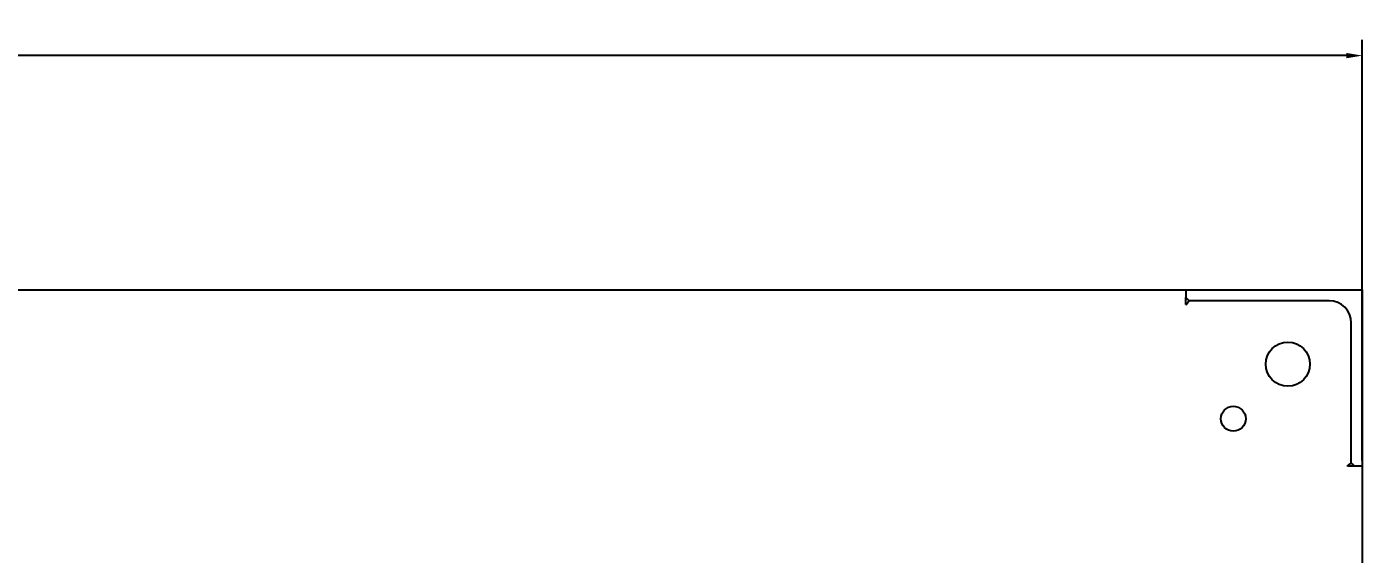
# Model space of a CAD drawing. Header units: inches. Extents: x -8 to 28.4, y -30 to 31.2.
# Drawn here: x 13.24 to 28.4, y 25.2 to 31.18 of the extents above; entities that cross this region are included whole.
import ezdxf

# ---------------------------------------------------------------- set-up
doc = ezdxf.new("R2010")
doc.units = ezdxf.units.IN
doc.header["$MEASUREMENT"] = 0
doc.layers.add('PSYMS', color=7, linetype='Continuous')
doc.styles.get("Standard").update_dxf_attribs({"font": 'romans.shx'})
doc.dimstyles.get("Standard").update_dxf_attribs({"dimtxt": 0.18, "dimasz": 0.18, "dimexe": 0.18, "dimexo": 0.0625, "dimgap": 0.09, "dimtad": 0, "dimtih": 1, "dimtoh": 1, "dimdec": 4, "dimzin": 0, "dimdsep": 46, "dimtxsty": 'Standard', "dimcen": 0.09, "dimadec": 0, "dimazin": 0, "dimtfac": 1, "dimtdec": 4, "dimtofl": 0, "dimtmove": 0, "dimatfit": 3, "dimfxl": 1, "dimtolj": 1, "dimtzin": 0, "dimarcsym": 0})

# ---------------------------------------------------------------- blocks, each defined once
blk = doc.blocks.new('SCE-60P36')
for p, q in [((2, 59.155), (30.937, 59.155)), ((30.937, 59.155), (30.937, 59.068)), ((30.937, 58.989), (30.937, 59.068)), ((32.562, 59.03), (30.973, 59.03)), ((32.812, 57.19), (32.812, 58.78)), ((32.851, 57.155), (32.772, 57.155)), ((32.831, 57.172), (32.825, 57.178)), ((32.937, 57.155), (32.851, 57.155)), ((32.937, 57.155), (32.937, 4.217))]:
    blk.add_line(p, q)
for points in [[(30.937, 59.068), (30.939, 59.066), (30.941, 59.064), (30.942, 59.062), (30.944, 59.06), (30.945, 59.058), (30.947, 59.056), (30.948, 59.055), (30.95, 59.053), (30.951, 59.051), (30.953, 59.05), (30.955, 59.048)], [(30.937, 58.989), (30.939, 58.989), (30.941, 58.99), (30.943, 58.991), (30.944, 58.992), (30.946, 58.993), (30.947, 58.994), (30.949, 58.996), (30.95, 58.997), (30.952, 58.999), (30.953, 59), (30.955, 59.002), (30.956, 59.004), (30.957, 59.006), (30.959, 59.008), (30.96, 59.01), (30.963, 59.015)], [(30.955, 59.048), (30.961, 59.042), (30.963, 59.04), (30.965, 59.038), (30.967, 59.036), (30.968, 59.034), (30.97, 59.033), (30.972, 59.031), (30.973, 59.03)], [(30.963, 59.015), (30.964, 59.017), (30.966, 59.02), (30.967, 59.022), (30.969, 59.024), (30.97, 59.026), (30.971, 59.028), (30.973, 59.03)], [(32.772, 57.155), (32.772, 57.156), (32.773, 57.158), (32.774, 57.16), (32.775, 57.161), (32.776, 57.163), (32.777, 57.164), (32.778, 57.166), (32.78, 57.167), (32.782, 57.169), (32.783, 57.17), (32.785, 57.172), (32.787, 57.173), (32.789, 57.174), (32.791, 57.176), (32.793, 57.177)], [(32.793, 57.177), (32.798, 57.18), (32.8, 57.181), (32.803, 57.183), (32.805, 57.184), (32.807, 57.186), (32.809, 57.187), (32.811, 57.189), (32.812, 57.19)], [(32.825, 57.178), (32.823, 57.18), (32.821, 57.182), (32.819, 57.184), (32.817, 57.185), (32.816, 57.187), (32.814, 57.189), (32.812, 57.19)], [(32.851, 57.155), (32.849, 57.156), (32.847, 57.158), (32.845, 57.159), (32.843, 57.161), (32.841, 57.162), (32.839, 57.164), (32.837, 57.166), (32.836, 57.167), (32.834, 57.169), (32.833, 57.17), (32.831, 57.172)]]:
    blk.add_lwpolyline(points)
for centre, radius in [((32.094, 58.311), 0.25), ((31.475, 57.692), 0.141)]:
    blk.add_circle(centre, radius)
blk.add_arc((32.562, 58.78), 0.25, 0, 90)
blk = doc.blocks.new('HDINA00A')
for p, q in [((0, 1.625), (32.9375, 1.625)), ((32.9375, 1.625), (32.9375, -1.625))]:
    blk.add_line(p, q)
blk = doc.blocks.new('*D83')
at = {"color": 0, "lineweight": -2, "transparency": 16777216}
for p, q in [((-4.542, 26.26), (-4.542, 31.036)), ((28.396, 26.26), (28.396, 31.036)), ((-4.362, 30.856), (10.825, 30.856)), ((28.216, 30.856), (13.029, 30.856))]:
    blk.add_line(p, q, dxfattribs=at)
at = {"color": 0, "transparency": 16777216}
for points in [[(-4.362, 30.886), (-4.362, 30.826), (-4.542, 30.856)], [(28.216, 30.886), (28.216, 30.826), (28.396, 30.856)]]:
    blk.add_solid(points, dxfattribs=at)
at = {"layer": 'Defpoints', "color": 0, "transparency": 16777216}
for p in [(28.396, 30.856), (-4.542, 26.197), (28.396, 26.197)]:
    blk.add_point(p, dxfattribs=at)
at = {"color": 0, "transparency": 16777216, "insert": (11.927, 30.856), "char_height": 0.5, "attachment_point": 5}
blk.add_mtext('\\A1;32.94', dxfattribs=at)

msp = doc.modelspace()

# ---------------------------------------------------------------- block references
at = {"layer": 'PSYMS'}
for name, p in [('SCE-60P36', (-4.542, -30.957)), ('HDINA00A', (-4.542, 26.572))]:
    msp.add_blockref(name, p, dxfattribs=at)

# ---------------------------------------------------------------- dimensions: what is measured, and where the dimension line sits
dim = msp.add_linear_dim(base=(28.396, 30.856), p1=(-4.542, 26.197), p2=(28.396, 26.197), dimstyle='Standard', override={"dimtxt": 0.5, "dimdec": 2})
dim.commit()
dim.dimension.update_dxf_attribs({"geometry": '*D83', "text_midpoint": (11.927, 30.856)})

doc.saveas('drawing.dxf')
